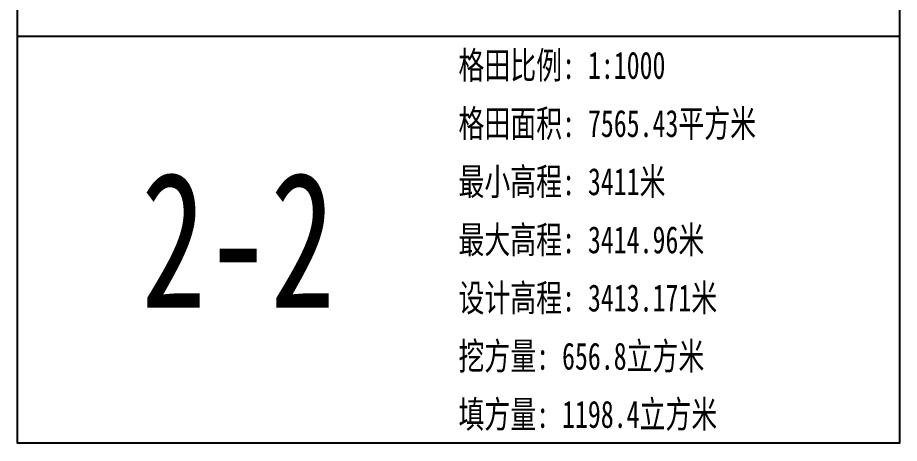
# Model space of a CAD drawing. Extents: x 4283 to 40403, y 1134 to 1764.
# Drawn here: x 4789 to 4919, y 1551 to 1613.7 of the extents above; entities that cross this region are included whole.
import ezdxf
from ezdxf.enums import TextEntityAlignment as Align

# ---------------------------------------------------------------- set-up
doc = ezdxf.new("R2010")
doc.units = 0
doc.layers.add('tdz_土方计算图', color=7, linetype='Continuous')
doc.styles.add('GLand', font='')
doc.styles.get('GLand').set_extended_font_data('FangSong_GB2312')

msp = doc.modelspace()

# ---------------------------------------------------------------- linework, layer by layer
at = {"layer": 'tdz_土方计算图', "linetype": 'Continuous'}
msp.add_lwpolyline([(4788.96, 1710.96), (4918.96, 1710.96), (4918.96, 1550.96), (4788.96, 1550.96)], close=True, dxfattribs=at)
msp.add_lwpolyline([(4788.96, 1610.96), (4918.96, 1610.96)], dxfattribs=at)

# ---------------------------------------------------------------- texts
at = {"layer": 'tdz_土方计算图', "linetype": 'Continuous', "style": 'GLand', "width": 0.7}
for s, p in [('格田比例: 1:1000', (4853.96, 1606.67)), ('格田面积: 7565.43平方米', (4853.96, 1598.1)), ('最小高程: 3411米', (4853.96, 1589.53)), ('最大高程: 3414.96米', (4853.96, 1580.96)), ('设计高程: 3413.171米', (4853.96, 1572.39)), ('挖方量: 656.8立方米', (4853.96, 1563.81)), ('填方量: 1198.4立方米', (4853.96, 1555.24))]:
    msp.add_text(s, height=4, dxfattribs=at).set_placement(p, align=Align.MIDDLE_LEFT)
at = {"layer": 'tdz_土方计算图', "color": 6, "linetype": 'Continuous', "style": 'GLand', "width": 0.7}
msp.add_text('2-2', height=20, dxfattribs=at).set_placement((4821.46, 1580.96), align=Align.MIDDLE_CENTER)

doc.saveas('drawing.dxf')
